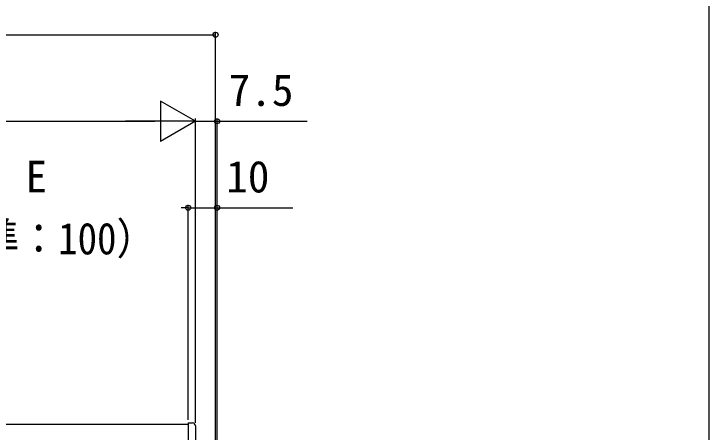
# Model space of a CAD drawing. Units: millimetres, scale not verified. Extents: x -875 to 875, y -1310 to 1300.
# Drawn here: x 634.1 to 875, y 219.2 to 364.3 of the extents above; entities that cross this region are included whole.
import ezdxf
from ezdxf.enums import TextEntityAlignment as Align

# ---------------------------------------------------------------- set-up
doc = ezdxf.new("R2010")
doc.units = ezdxf.units.MM
doc.header["$LTSCALE"] = 4
for name, color, linetype in [('0-5_YKK_12', 2, 'Continuous'), ('0-6_YKK_13', 4, 'Continuous'), ('0-8_YKK_D', 6, 'Continuous'), ('0-9_YKK_ZWAK', 7, 'Continuous')]:
    doc.layers.add(name, color=color, linetype=linetype)
doc.styles.add('ＭＳ ゴシック', font='')
doc.styles.get('ＭＳ ゴシック').set_extended_font_data('MS Gothic')

msp = doc.modelspace()

# ---------------------------------------------------------------- linework, layer by layer
at = {"layer": '0-5_YKK_12'}
msp.add_line((-25.545, 222.039), (694.414, 222.039), dxfattribs=at)
at = {"layer": '0-6_YKK_13'}
for p, q in [((694.455, 222.499), (696.007, 222.417)), ((694.455, 222.499), (694.455, 221.5)), ((694.455, 221.5), (694.455, 197.497)), ((696.955, 221.419), (696.955, 197.579))]:
    msp.add_line(p, q, dxfattribs=at)
msp.add_arc((695.955, 221.419), 1, 0, 87, dxfattribs=at)
at = {"layer": '0-8_YKK_D'}
for p, q in [((-36.068, 357.039), (703.932, 357.039)), ((703.932, 208.039), (703.932, 358.039)), ((696.955, 327.039), (684.831, 334.039)), ((684.831, 334.039), (684.831, 320.039)), ((696.955, 222.419), (696.955, 328.039)), ((696.955, 222.419), (696.955, 328.039)), ((704.455, 225.039), (704.455, 328.039)), ((-14.045, 327.039), (682.955, 327.039)), ((696.955, 327.039), (672.706, 327.039)), ((696.955, 327.039), (684.831, 320.039)), ((694.455, 297.039), (691.979, 297.039)), ((694.455, 223.499), (694.455, 298.039)), ((694.455, 223.499), (694.455, 298.039)), ((704.455, 208.039), (704.455, 298.039))]:
    msp.add_line(p, q, dxfattribs=at)
for points in [[(696.955, 327.039), (704.455, 327.039), (735.648, 327.039)], [(694.455, 297.039), (704.455, 297.039), (730.705, 297.039)]]:
    msp.add_lwpolyline(points, dxfattribs=at)
for centre in [(703.932, 357.039), (704.455, 327.039), (694.455, 297.039), (694.455, 297.039), (704.455, 297.039)]:
    msp.add_circle(centre, 0.875, dxfattribs=at)
at = {"layer": '0-9_YKK_ZWAK'}
msp.add_lwpolyline([(-875, -1310), (875, -1310), (875, 1240)], dxfattribs=at)

# ---------------------------------------------------------------- texts
at = {"layer": '0-8_YKK_D', "style": 'ＭＳ ゴシック'}
for s, p in [('7.5', (708.506, 329.039)), ('E', (638.105, 299.039)), ('10', (707.654, 299.039))]:
    msp.add_text(s, height=11, dxfattribs=at).set_placement(p, align=Align.BOTTOM_LEFT)
at = {"layer": '0-8_YKK_D', "style": 'ＭＳ ゴシック', "width": 0.9}
msp.add_text('（標準：100）', height=11, dxfattribs=at).set_placement((595.402, 277.568), align=Align.BOTTOM_LEFT)

doc.saveas('drawing.dxf')
